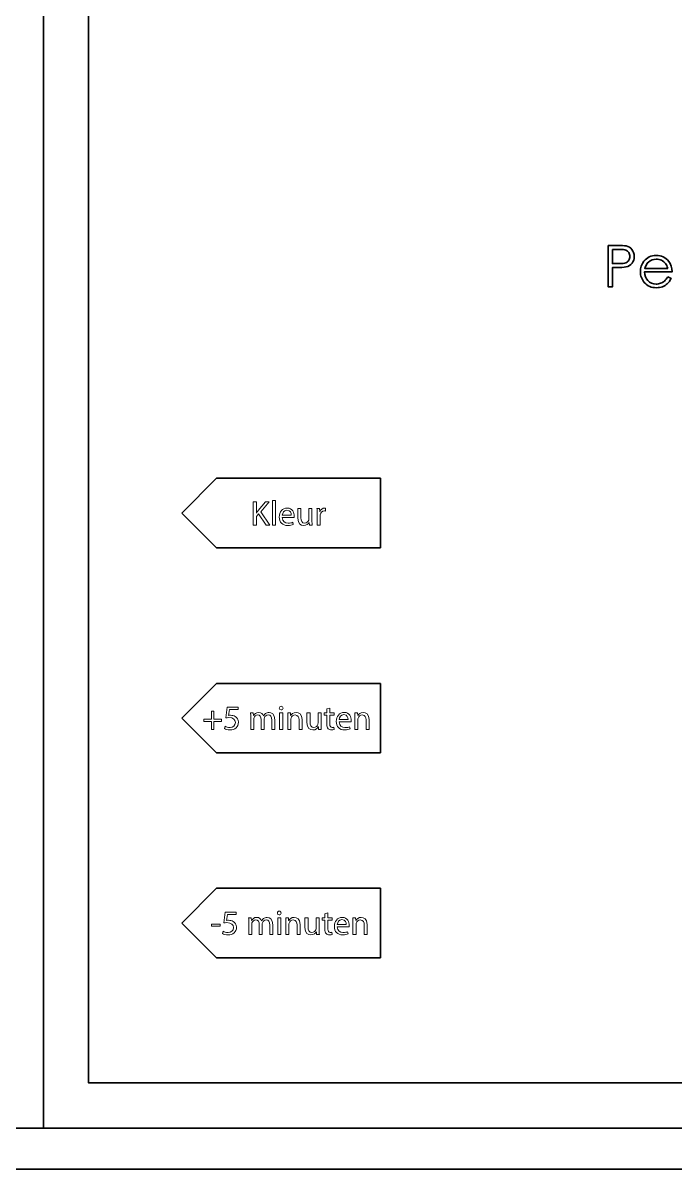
# Model space of a CAD drawing. Header units: inches. Extents: x 0 to 900, y -600 to 85.
# Drawn here: x 302.5 to 382, y -600 to -460.2 of the extents above; entities that cross this region are included whole.
import ezdxf

# ---------------------------------------------------------------- set-up
doc = ezdxf.new("R2010")
doc.units = ezdxf.units.IN
doc.header["$MEASUREMENT"] = 0
for name, color, linetype in [('01_SNIJLIJNEN', 7, 'Continuous'), ('02_GRAVEERLIJNEN', 7, 'Continuous'), ('03_GRAVEERVLAK', 7, 'Continuous'), ('04_WERKBLAD', 7, 'Continuous')]:
    doc.layers.add(name, color=color, linetype=linetype)

msp = doc.modelspace()

# ---------------------------------------------------------------- linework, layer by layer
at = {"layer": '01_SNIJLIJNEN', "color": 7, "lineweight": 35, "true_color": 0xffffff}
msp.add_lwpolyline([(895, -595), (5, -595), (5, -5), (895, -5), (895, -595)], dxfattribs=at)
at = {"layer": '01_SNIJLIJNEN', "color": 5, "lineweight": 35, "true_color": 0x0000ff}
for points in [[(895, -595), (5, -595), (5, -5), (895, -5), (895, -595)], [(305, -305), (305, -595)], [(589.5, -589.5), (310.5, -589.5), (310.5, -310.5), (589.5, -310.5), (589.5, -589.5)]]:
    msp.add_lwpolyline(points, dxfattribs=at)
at = {"layer": '02_GRAVEERLIJNEN', "color": 1, "lineweight": 35, "true_color": 0xff0000}
for points in [[(321.86, -519.98), (326.1, -515.74)], [(326.1, -515.74), (346.1, -515.74)], [(346.1, -515.74), (346.1, -524.23)], [(321.86, -519.98), (326.1, -524.23)], [(326.1, -524.23), (346.1, -524.23)], [(321.86, -544.99), (326.1, -540.75)], [(326.1, -540.75), (346.1, -540.75)], [(346.1, -540.75), (346.1, -549.23)], [(321.86, -544.99), (326.1, -549.23)], [(326.1, -549.23), (346.1, -549.23)], [(321.86, -569.99), (326.1, -565.75)], [(326.1, -565.75), (346.1, -565.75)], [(346.1, -565.75), (346.1, -574.24)], [(321.86, -569.99), (326.1, -574.24)], [(326.1, -574.24), (346.1, -574.24)]]:
    msp.add_lwpolyline(points, dxfattribs=at)
at = {"layer": '03_GRAVEERVLAK', "color": 1, "lineweight": 18, "true_color": 0xff0000}
for points in [[(332.9, -518.46), (333.27, -518.46), (333.27, -521.46), (332.9, -521.46), (332.9, -518.46)], [(325.76, -544.14), (325.76, -545.14), (326.71, -545.14), (326.71, -545.39), (325.76, -545.39), (325.76, -546.39), (325.49, -546.39), (325.49, -545.39), (324.53, -545.39), (324.53, -545.14), (325.49, -545.14), (325.49, -544.14), (325.76, -544.14)], [(333.79, -546.39), (333.79, -544.35), (334.17, -544.35), (334.17, -546.39), (333.79, -546.39)], [(326.52, -570.12), (326.52, -570.39), (325.47, -570.39), (325.47, -570.12), (326.52, -570.12)], [(333.56, -571.4), (333.56, -569.35), (333.93, -569.35), (333.93, -571.4), (333.56, -571.4)]]:
    msp.add_lwpolyline(points, dxfattribs=at)
at = {"layer": '03_GRAVEERVLAK', "color": 1, "lineweight": 35, "true_color": 0xff0000}
for points, knots in [([(373.84, -487.33), (373.84, -487.33), (374.85, -487.33), (374.85, -487.33), (375.43, -487.33), (375.82, -487.35), (376.02, -487.4), (376.31, -487.47), (376.55, -487.62), (376.73, -487.84), (376.92, -488.06), (377.01, -488.34), (377.01, -488.68), (377.01, -489.01), (376.92, -489.29), (376.74, -489.51), (376.56, -489.73), (376.31, -489.88), (376, -489.96), (375.77, -490.01), (375.34, -490.04), (374.71, -490.04), (374.71, -490.04), (374.35, -490.04), (374.35, -490.04), (374.35, -490.04), (374.35, -492.39), (374.35, -492.39), (374.35, -492.39), (373.84, -492.39), (373.84, -492.39), (373.84, -492.39), (373.84, -487.33), (373.84, -487.33)], [0, 0, 0, 0, 1, 1, 1, 2, 2, 2, 3, 3, 3, 4, 4, 4, 5, 5, 5, 6, 6, 6, 7, 7, 7, 8, 8, 8, 9, 9, 9, 10, 10, 10, 11, 11, 11, 11]), ([(374.35, -487.82), (374.35, -487.82), (374.35, -489.54), (374.35, -489.54), (374.35, -489.54), (375.21, -489.55), (375.21, -489.55), (375.55, -489.55), (375.81, -489.52), (375.97, -489.46), (376.13, -489.39), (376.26, -489.29), (376.35, -489.15), (376.44, -489.01), (376.49, -488.85), (376.49, -488.68), (376.49, -488.51), (376.44, -488.35), (376.35, -488.21), (376.26, -488.07), (376.13, -487.97), (375.98, -487.91), (375.83, -487.85), (375.59, -487.82), (375.25, -487.82), (375.25, -487.82), (374.35, -487.82), (374.35, -487.82)], [0, 0, 0, 0, 1, 1, 1, 2, 2, 2, 3, 3, 3, 4, 4, 4, 5, 5, 5, 6, 6, 6, 7, 7, 7, 8, 8, 8, 9, 9, 9, 9]), ([(381.1, -491.15), (381.1, -491.15), (381.51, -491.36), (381.51, -491.36), (381.37, -491.63), (381.22, -491.84), (381.04, -492), (380.87, -492.16), (380.67, -492.28), (380.45, -492.37), (380.23, -492.45), (379.99, -492.49), (379.71, -492.49), (379.1, -492.49), (378.62, -492.29), (378.28, -491.89), (377.93, -491.49), (377.76, -491.04), (377.76, -490.53), (377.76, -490.06), (377.91, -489.63), (378.2, -489.26), (378.57, -488.79), (379.06, -488.55), (379.68, -488.55), (380.32, -488.55), (380.83, -488.79), (381.22, -489.28), (381.49, -489.62), (381.62, -490.05), (381.63, -490.56), (381.63, -490.56), (378.26, -490.56), (378.26, -490.56), (378.27, -490.99), (378.4, -491.35), (378.67, -491.63), (378.94, -491.91), (379.27, -492.05), (379.67, -492.05), (379.86, -492.05), (380.05, -492.01), (380.23, -491.95), (380.41, -491.88), (380.56, -491.79), (380.69, -491.68), (380.81, -491.57), (380.95, -491.4), (381.1, -491.15)], [0, 0, 0, 0, 1, 1, 1, 2, 2, 2, 3, 3, 3, 4, 4, 4, 5, 5, 5, 6, 6, 6, 7, 7, 7, 8, 8, 8, 9, 9, 9, 10, 10, 10, 11, 11, 11, 12, 12, 12, 13, 13, 13, 14, 14, 14, 15, 15, 15, 16, 16, 16, 16]), ([(381.1, -490.14), (381.03, -489.88), (380.94, -489.68), (380.82, -489.52), (380.69, -489.37), (380.53, -489.25), (380.33, -489.15), (380.13, -489.06), (379.91, -489.01), (379.69, -489.01), (379.32, -489.01), (379.01, -489.13), (378.74, -489.37), (378.55, -489.54), (378.4, -489.8), (378.3, -490.14), (378.3, -490.14), (381.1, -490.14), (381.1, -490.14)], [0, 0, 0, 0, 1, 1, 1, 2, 2, 2, 3, 3, 3, 4, 4, 4, 5, 5, 5, 6, 6, 6, 6])]:
    msp.add_open_spline(points, degree=3, knots=knots, dxfattribs=at)
at = {"layer": '03_GRAVEERVLAK', "color": 1, "lineweight": 18, "true_color": 0xff0000}
for points, knots in [([(330.58, -518.61), (330.58, -518.61), (330.95, -518.61), (330.95, -518.61), (330.95, -518.61), (330.95, -519.99), (330.95, -519.99), (330.95, -519.99), (330.96, -519.99), (330.96, -519.99), (331.03, -519.88), (331.11, -519.77), (331.18, -519.68), (331.18, -519.68), (332.05, -518.61), (332.05, -518.61), (332.05, -518.61), (332.51, -518.61), (332.51, -518.61), (332.51, -518.61), (331.48, -519.82), (331.48, -519.82), (331.48, -519.82), (332.59, -521.46), (332.59, -521.46), (332.59, -521.46), (332.16, -521.46), (332.16, -521.46), (332.16, -521.46), (331.22, -520.06), (331.22, -520.06), (331.22, -520.06), (330.95, -520.38), (330.95, -520.38), (330.95, -520.38), (330.95, -521.46), (330.95, -521.46), (330.95, -521.46), (330.58, -521.46), (330.58, -521.46), (330.58, -521.46), (330.58, -518.61), (330.58, -518.61)], [0, 0, 0, 0, 1, 1, 1, 2, 2, 2, 3, 3, 3, 4, 4, 4, 5, 5, 5, 6, 6, 6, 7, 7, 7, 8, 8, 8, 9, 9, 9, 10, 10, 10, 11, 11, 11, 12, 12, 12, 13, 13, 13, 14, 14, 14, 14]), ([(334.11, -520.51), (334.12, -521.01), (334.44, -521.22), (334.81, -521.22), (335.08, -521.22), (335.24, -521.17), (335.38, -521.11), (335.38, -521.11), (335.44, -521.38), (335.44, -521.38), (335.31, -521.44), (335.08, -521.51), (334.76, -521.51), (334.13, -521.51), (333.75, -521.09), (333.75, -520.47), (333.75, -519.85), (334.12, -519.37), (334.71, -519.37), (335.38, -519.37), (335.56, -519.96), (335.56, -520.33), (335.56, -520.41), (335.55, -520.47), (335.55, -520.51), (335.55, -520.51), (334.11, -520.51), (334.11, -520.51)], [0, 0, 0, 0, 1, 1, 1, 2, 2, 2, 3, 3, 3, 4, 4, 4, 5, 5, 5, 6, 6, 6, 7, 7, 7, 8, 8, 8, 9, 9, 9, 9]), ([(335.2, -520.24), (335.2, -520), (335.1, -519.63), (334.68, -519.63), (334.31, -519.63), (334.14, -519.98), (334.11, -520.24), (334.11, -520.24), (335.2, -520.24), (335.2, -520.24)], [0, 0, 0, 0, 1, 1, 1, 2, 2, 2, 3, 3, 3, 3]), ([(337.73, -520.9), (337.73, -521.12), (337.74, -521.3), (337.75, -521.46), (337.75, -521.46), (337.42, -521.46), (337.42, -521.46), (337.42, -521.46), (337.4, -521.13), (337.4, -521.13), (337.4, -521.13), (337.39, -521.13), (337.39, -521.13), (337.29, -521.29), (337.08, -521.51), (336.71, -521.51), (336.39, -521.51), (336.01, -521.33), (336.01, -520.61), (336.01, -520.61), (336.01, -519.41), (336.01, -519.41), (336.01, -519.41), (336.38, -519.41), (336.38, -519.41), (336.38, -519.41), (336.38, -520.55), (336.38, -520.55), (336.38, -520.94), (336.5, -521.2), (336.84, -521.2), (337.09, -521.2), (337.26, -521.03), (337.33, -520.86), (337.35, -520.81), (337.36, -520.74), (337.36, -520.67), (337.36, -520.67), (337.36, -519.41), (337.36, -519.41), (337.36, -519.41), (337.73, -519.41), (337.73, -519.41), (337.73, -519.41), (337.73, -520.9), (337.73, -520.9)], [0, 0, 0, 0, 1, 1, 1, 2, 2, 2, 3, 3, 3, 4, 4, 4, 5, 5, 5, 6, 6, 6, 7, 7, 7, 8, 8, 8, 9, 9, 9, 10, 10, 10, 11, 11, 11, 12, 12, 12, 13, 13, 13, 14, 14, 14, 15, 15, 15, 15]), ([(338.35, -520.05), (338.35, -519.81), (338.35, -519.61), (338.34, -519.41), (338.34, -519.41), (338.66, -519.41), (338.66, -519.41), (338.66, -519.41), (338.68, -519.82), (338.68, -519.82), (338.68, -519.82), (338.69, -519.82), (338.69, -519.82), (338.78, -519.54), (339.01, -519.37), (339.26, -519.37), (339.3, -519.37), (339.33, -519.37), (339.36, -519.38), (339.36, -519.38), (339.36, -519.73), (339.36, -519.73), (339.33, -519.72), (339.29, -519.72), (339.24, -519.72), (338.98, -519.72), (338.79, -519.92), (338.74, -520.2), (338.73, -520.25), (338.72, -520.31), (338.72, -520.37), (338.72, -520.37), (338.72, -521.46), (338.72, -521.46), (338.72, -521.46), (338.35, -521.46), (338.35, -521.46), (338.35, -521.46), (338.35, -520.05), (338.35, -520.05)], [0, 0, 0, 0, 1, 1, 1, 2, 2, 2, 3, 3, 3, 4, 4, 4, 5, 5, 5, 6, 6, 6, 7, 7, 7, 8, 8, 8, 9, 9, 9, 10, 10, 10, 11, 11, 11, 12, 12, 12, 13, 13, 13, 13]), ([(328.72, -543.96), (328.72, -543.96), (327.67, -543.96), (327.67, -543.96), (327.67, -543.96), (327.56, -544.66), (327.56, -544.66), (327.62, -544.65), (327.68, -544.65), (327.79, -544.65), (328, -544.65), (328.21, -544.69), (328.38, -544.79), (328.59, -544.92), (328.77, -545.15), (328.77, -545.5), (328.77, -546.04), (328.34, -546.44), (327.75, -546.44), (327.45, -546.44), (327.19, -546.36), (327.06, -546.27), (327.06, -546.27), (327.16, -545.99), (327.16, -545.99), (327.27, -546.05), (327.49, -546.14), (327.74, -546.14), (328.09, -546.14), (328.39, -545.91), (328.39, -545.54), (328.39, -545.19), (328.15, -544.93), (327.6, -544.93), (327.45, -544.93), (327.32, -544.95), (327.22, -544.96), (327.22, -544.96), (327.4, -543.64), (327.4, -543.64), (327.4, -543.64), (328.72, -543.64), (328.72, -543.64), (328.72, -543.64), (328.72, -543.96), (328.72, -543.96)], [0, 0, 0, 0, 1, 1, 1, 2, 2, 2, 3, 3, 3, 4, 4, 4, 5, 5, 5, 6, 6, 6, 7, 7, 7, 8, 8, 8, 9, 9, 9, 10, 10, 10, 11, 11, 11, 12, 12, 12, 13, 13, 13, 14, 14, 14, 15, 15, 15, 15]), ([(334.21, -543.77), (334.21, -543.9), (334.12, -544), (333.97, -544), (333.84, -544), (333.75, -543.9), (333.75, -543.77), (333.75, -543.64), (333.84, -543.54), (333.98, -543.54), (334.12, -543.54), (334.21, -543.64), (334.21, -543.77)], [0, 0, 0, 0, 1, 1, 1, 2, 2, 2, 3, 3, 3, 4, 4, 4, 4]), ([(339.91, -543.76), (339.91, -543.76), (339.91, -544.35), (339.91, -544.35), (339.91, -544.35), (340.45, -544.35), (340.45, -544.35), (340.45, -544.35), (340.45, -544.63), (340.45, -544.63), (340.45, -544.63), (339.91, -544.63), (339.91, -544.63), (339.91, -544.63), (339.91, -545.73), (339.91, -545.73), (339.91, -545.99), (339.99, -546.13), (340.19, -546.13), (340.29, -546.13), (340.36, -546.12), (340.41, -546.11), (340.41, -546.11), (340.43, -546.38), (340.43, -546.38), (340.35, -546.41), (340.24, -546.44), (340.1, -546.44), (339.92, -546.44), (339.78, -546.38), (339.69, -546.28), (339.59, -546.17), (339.55, -545.99), (339.55, -545.75), (339.55, -545.75), (339.55, -544.63), (339.55, -544.63), (339.55, -544.63), (339.23, -544.63), (339.23, -544.63), (339.23, -544.63), (339.23, -544.35), (339.23, -544.35), (339.23, -544.35), (339.55, -544.35), (339.55, -544.35), (339.55, -544.35), (339.55, -543.85), (339.55, -543.85), (339.55, -543.85), (339.91, -543.76), (339.91, -543.76)], [0, 0, 0, 0, 1, 1, 1, 2, 2, 2, 3, 3, 3, 4, 4, 4, 5, 5, 5, 6, 6, 6, 7, 7, 7, 8, 8, 8, 9, 9, 9, 10, 10, 10, 11, 11, 11, 12, 12, 12, 13, 13, 13, 14, 14, 14, 15, 15, 15, 16, 16, 16, 17, 17, 17, 17]), ([(330.26, -544.9), (330.26, -544.69), (330.26, -544.51), (330.25, -544.35), (330.25, -544.35), (330.57, -544.35), (330.57, -544.35), (330.57, -544.35), (330.59, -544.68), (330.59, -544.68), (330.59, -544.68), (330.6, -544.68), (330.6, -544.68), (330.71, -544.48), (330.91, -544.3), (331.24, -544.3), (331.52, -544.3), (331.73, -544.47), (331.82, -544.71), (331.82, -544.71), (331.83, -544.71), (331.83, -544.71), (331.9, -544.6), (331.98, -544.51), (332.06, -544.44), (332.18, -544.35), (332.32, -544.3), (332.51, -544.3), (332.78, -544.3), (333.19, -544.48), (333.19, -545.19), (333.19, -545.19), (333.19, -546.39), (333.19, -546.39), (333.19, -546.39), (332.82, -546.39), (332.82, -546.39), (332.82, -546.39), (332.82, -545.23), (332.82, -545.23), (332.82, -544.84), (332.68, -544.6), (332.38, -544.6), (332.17, -544.6), (332, -544.76), (331.94, -544.94), (331.92, -544.99), (331.91, -545.06), (331.91, -545.13), (331.91, -545.13), (331.91, -546.39), (331.91, -546.39), (331.91, -546.39), (331.54, -546.39), (331.54, -546.39), (331.54, -546.39), (331.54, -545.17), (331.54, -545.17), (331.54, -544.84), (331.4, -544.6), (331.12, -544.6), (330.88, -544.6), (330.71, -544.79), (330.66, -544.98), (330.63, -545.03), (330.63, -545.09), (330.63, -545.16), (330.63, -545.16), (330.63, -546.39), (330.63, -546.39), (330.63, -546.39), (330.26, -546.39), (330.26, -546.39), (330.26, -546.39), (330.26, -544.9), (330.26, -544.9)], [0, 0, 0, 0, 1, 1, 1, 2, 2, 2, 3, 3, 3, 4, 4, 4, 5, 5, 5, 6, 6, 6, 7, 7, 7, 8, 8, 8, 9, 9, 9, 10, 10, 10, 11, 11, 11, 12, 12, 12, 13, 13, 13, 14, 14, 14, 15, 15, 15, 16, 16, 16, 17, 17, 17, 18, 18, 18, 19, 19, 19, 20, 20, 20, 21, 21, 21, 22, 22, 22, 23, 23, 23, 24, 24, 24, 25, 25, 25, 25]), ([(334.78, -544.9), (334.78, -544.69), (334.78, -544.51), (334.77, -544.35), (334.77, -544.35), (335.1, -544.35), (335.1, -544.35), (335.1, -544.35), (335.12, -544.68), (335.12, -544.68), (335.12, -544.68), (335.13, -544.68), (335.13, -544.68), (335.23, -544.49), (335.46, -544.3), (335.8, -544.3), (336.09, -544.3), (336.53, -544.47), (336.53, -545.17), (336.53, -545.17), (336.53, -546.39), (336.53, -546.39), (336.53, -546.39), (336.15, -546.39), (336.15, -546.39), (336.15, -546.39), (336.15, -545.21), (336.15, -545.21), (336.15, -544.88), (336.03, -544.61), (335.68, -544.61), (335.44, -544.61), (335.24, -544.78), (335.18, -544.99), (335.16, -545.03), (335.16, -545.1), (335.16, -545.16), (335.16, -545.16), (335.16, -546.39), (335.16, -546.39), (335.16, -546.39), (334.78, -546.39), (334.78, -546.39), (334.78, -546.39), (334.78, -544.9), (334.78, -544.9)], [0, 0, 0, 0, 1, 1, 1, 2, 2, 2, 3, 3, 3, 4, 4, 4, 5, 5, 5, 6, 6, 6, 7, 7, 7, 8, 8, 8, 9, 9, 9, 10, 10, 10, 11, 11, 11, 12, 12, 12, 13, 13, 13, 14, 14, 14, 15, 15, 15, 15]), ([(338.85, -545.83), (338.85, -546.05), (338.85, -546.23), (338.86, -546.39), (338.86, -546.39), (338.53, -546.39), (338.53, -546.39), (338.53, -546.39), (338.51, -546.06), (338.51, -546.06), (338.51, -546.06), (338.5, -546.06), (338.5, -546.06), (338.41, -546.22), (338.19, -546.44), (337.83, -546.44), (337.51, -546.44), (337.12, -546.26), (337.12, -545.54), (337.12, -545.54), (337.12, -544.35), (337.12, -544.35), (337.12, -544.35), (337.49, -544.35), (337.49, -544.35), (337.49, -544.35), (337.49, -545.48), (337.49, -545.48), (337.49, -545.87), (337.61, -546.13), (337.95, -546.13), (338.2, -546.13), (338.37, -545.96), (338.44, -545.79), (338.46, -545.74), (338.47, -545.67), (338.47, -545.6), (338.47, -545.6), (338.47, -544.35), (338.47, -544.35), (338.47, -544.35), (338.85, -544.35), (338.85, -544.35), (338.85, -544.35), (338.85, -545.83), (338.85, -545.83)], [0, 0, 0, 0, 1, 1, 1, 2, 2, 2, 3, 3, 3, 4, 4, 4, 5, 5, 5, 6, 6, 6, 7, 7, 7, 8, 8, 8, 9, 9, 9, 10, 10, 10, 11, 11, 11, 12, 12, 12, 13, 13, 13, 14, 14, 14, 15, 15, 15, 15]), ([(341.05, -545.44), (341.06, -545.94), (341.38, -546.15), (341.75, -546.15), (342.02, -546.15), (342.18, -546.1), (342.32, -546.04), (342.32, -546.04), (342.38, -546.31), (342.38, -546.31), (342.25, -546.37), (342.03, -546.44), (341.7, -546.44), (341.07, -546.44), (340.69, -546.02), (340.69, -545.4), (340.69, -544.79), (341.06, -544.3), (341.65, -544.3), (342.32, -544.3), (342.5, -544.89), (342.5, -545.26), (342.5, -545.34), (342.49, -545.4), (342.49, -545.44), (342.49, -545.44), (341.05, -545.44), (341.05, -545.44)], [0, 0, 0, 0, 1, 1, 1, 2, 2, 2, 3, 3, 3, 4, 4, 4, 5, 5, 5, 6, 6, 6, 7, 7, 7, 8, 8, 8, 9, 9, 9, 9]), ([(342.14, -545.17), (342.14, -544.93), (342.04, -544.57), (341.62, -544.57), (341.25, -544.57), (341.08, -544.91), (341.05, -545.17), (341.05, -545.17), (342.14, -545.17), (342.14, -545.17)], [0, 0, 0, 0, 1, 1, 1, 2, 2, 2, 3, 3, 3, 3]), ([(342.96, -544.9), (342.96, -544.69), (342.96, -544.51), (342.95, -544.35), (342.95, -544.35), (343.28, -544.35), (343.28, -544.35), (343.28, -544.35), (343.3, -544.68), (343.3, -544.68), (343.3, -544.68), (343.3, -544.68), (343.3, -544.68), (343.41, -544.49), (343.64, -544.3), (343.98, -544.3), (344.27, -544.3), (344.71, -544.47), (344.71, -545.17), (344.71, -545.17), (344.71, -546.39), (344.71, -546.39), (344.71, -546.39), (344.33, -546.39), (344.33, -546.39), (344.33, -546.39), (344.33, -545.21), (344.33, -545.21), (344.33, -544.88), (344.21, -544.61), (343.86, -544.61), (343.61, -544.61), (343.42, -544.78), (343.36, -544.99), (343.34, -545.03), (343.33, -545.1), (343.33, -545.16), (343.33, -545.16), (343.33, -546.39), (343.33, -546.39), (343.33, -546.39), (342.96, -546.39), (342.96, -546.39), (342.96, -546.39), (342.96, -544.9), (342.96, -544.9)], [0, 0, 0, 0, 1, 1, 1, 2, 2, 2, 3, 3, 3, 4, 4, 4, 5, 5, 5, 6, 6, 6, 7, 7, 7, 8, 8, 8, 9, 9, 9, 10, 10, 10, 11, 11, 11, 12, 12, 12, 13, 13, 13, 14, 14, 14, 15, 15, 15, 15]), ([(328.48, -568.96), (328.48, -568.96), (327.43, -568.96), (327.43, -568.96), (327.43, -568.96), (327.32, -569.67), (327.32, -569.67), (327.39, -569.66), (327.45, -569.65), (327.55, -569.65), (327.76, -569.65), (327.97, -569.7), (328.14, -569.8), (328.36, -569.92), (328.53, -570.16), (328.53, -570.51), (328.53, -571.04), (328.11, -571.44), (327.51, -571.44), (327.21, -571.44), (326.96, -571.36), (326.82, -571.28), (326.82, -571.28), (326.92, -570.99), (326.92, -570.99), (327.03, -571.06), (327.26, -571.14), (327.51, -571.14), (327.86, -571.14), (328.16, -570.92), (328.16, -570.55), (328.15, -570.19), (327.92, -569.94), (327.37, -569.94), (327.21, -569.94), (327.09, -569.96), (326.99, -569.97), (326.99, -569.97), (327.16, -568.65), (327.16, -568.65), (327.16, -568.65), (328.48, -568.65), (328.48, -568.65), (328.48, -568.65), (328.48, -568.96), (328.48, -568.96)], [0, 0, 0, 0, 1, 1, 1, 2, 2, 2, 3, 3, 3, 4, 4, 4, 5, 5, 5, 6, 6, 6, 7, 7, 7, 8, 8, 8, 9, 9, 9, 10, 10, 10, 11, 11, 11, 12, 12, 12, 13, 13, 13, 14, 14, 14, 15, 15, 15, 15]), ([(333.97, -568.77), (333.97, -568.9), (333.88, -569), (333.73, -569), (333.6, -569), (333.51, -568.9), (333.51, -568.77), (333.51, -568.64), (333.61, -568.54), (333.74, -568.54), (333.88, -568.54), (333.97, -568.64), (333.97, -568.77)], [0, 0, 0, 0, 1, 1, 1, 2, 2, 2, 3, 3, 3, 4, 4, 4, 4]), ([(339.68, -568.76), (339.68, -568.76), (339.68, -569.35), (339.68, -569.35), (339.68, -569.35), (340.21, -569.35), (340.21, -569.35), (340.21, -569.35), (340.21, -569.63), (340.21, -569.63), (340.21, -569.63), (339.68, -569.63), (339.68, -569.63), (339.68, -569.63), (339.68, -570.74), (339.68, -570.74), (339.68, -570.99), (339.75, -571.14), (339.96, -571.14), (340.05, -571.14), (340.12, -571.12), (340.17, -571.11), (340.17, -571.11), (340.19, -571.39), (340.19, -571.39), (340.12, -571.42), (340, -571.44), (339.86, -571.44), (339.68, -571.44), (339.54, -571.39), (339.46, -571.28), (339.35, -571.17), (339.31, -570.99), (339.31, -570.75), (339.31, -570.75), (339.31, -569.63), (339.31, -569.63), (339.31, -569.63), (338.99, -569.63), (338.99, -569.63), (338.99, -569.63), (338.99, -569.35), (338.99, -569.35), (338.99, -569.35), (339.31, -569.35), (339.31, -569.35), (339.31, -569.35), (339.31, -568.86), (339.31, -568.86), (339.31, -568.86), (339.68, -568.76), (339.68, -568.76)], [0, 0, 0, 0, 1, 1, 1, 2, 2, 2, 3, 3, 3, 4, 4, 4, 5, 5, 5, 6, 6, 6, 7, 7, 7, 8, 8, 8, 9, 9, 9, 10, 10, 10, 11, 11, 11, 12, 12, 12, 13, 13, 13, 14, 14, 14, 15, 15, 15, 16, 16, 16, 17, 17, 17, 17]), ([(330.02, -569.9), (330.02, -569.69), (330.02, -569.52), (330.01, -569.35), (330.01, -569.35), (330.33, -569.35), (330.33, -569.35), (330.33, -569.35), (330.35, -569.68), (330.35, -569.68), (330.35, -569.68), (330.36, -569.68), (330.36, -569.68), (330.48, -569.49), (330.67, -569.3), (331.01, -569.3), (331.29, -569.3), (331.5, -569.47), (331.59, -569.71), (331.59, -569.71), (331.59, -569.71), (331.59, -569.71), (331.66, -569.6), (331.74, -569.51), (331.82, -569.45), (331.95, -569.35), (332.08, -569.3), (332.28, -569.3), (332.55, -569.3), (332.95, -569.48), (332.95, -570.19), (332.95, -570.19), (332.95, -571.4), (332.95, -571.4), (332.95, -571.4), (332.58, -571.4), (332.58, -571.4), (332.58, -571.4), (332.58, -570.24), (332.58, -570.24), (332.58, -569.85), (332.44, -569.61), (332.14, -569.61), (331.93, -569.61), (331.76, -569.76), (331.7, -569.95), (331.68, -570), (331.67, -570.07), (331.67, -570.13), (331.67, -570.13), (331.67, -571.4), (331.67, -571.4), (331.67, -571.4), (331.31, -571.4), (331.31, -571.4), (331.31, -571.4), (331.31, -570.17), (331.31, -570.17), (331.31, -569.85), (331.16, -569.61), (330.88, -569.61), (330.65, -569.61), (330.48, -569.79), (330.42, -569.98), (330.4, -570.04), (330.39, -570.1), (330.39, -570.16), (330.39, -570.16), (330.39, -571.4), (330.39, -571.4), (330.39, -571.4), (330.02, -571.4), (330.02, -571.4), (330.02, -571.4), (330.02, -569.9), (330.02, -569.9)], [0, 0, 0, 0, 1, 1, 1, 2, 2, 2, 3, 3, 3, 4, 4, 4, 5, 5, 5, 6, 6, 6, 7, 7, 7, 8, 8, 8, 9, 9, 9, 10, 10, 10, 11, 11, 11, 12, 12, 12, 13, 13, 13, 14, 14, 14, 15, 15, 15, 16, 16, 16, 17, 17, 17, 18, 18, 18, 19, 19, 19, 20, 20, 20, 21, 21, 21, 22, 22, 22, 23, 23, 23, 24, 24, 24, 25, 25, 25, 25]), ([(334.55, -569.9), (334.55, -569.69), (334.54, -569.52), (334.53, -569.35), (334.53, -569.35), (334.86, -569.35), (334.86, -569.35), (334.86, -569.35), (334.88, -569.69), (334.88, -569.69), (334.88, -569.69), (334.89, -569.69), (334.89, -569.69), (334.99, -569.49), (335.23, -569.3), (335.57, -569.3), (335.85, -569.3), (336.29, -569.47), (336.29, -570.17), (336.29, -570.17), (336.29, -571.4), (336.29, -571.4), (336.29, -571.4), (335.92, -571.4), (335.92, -571.4), (335.92, -571.4), (335.92, -570.22), (335.92, -570.22), (335.92, -569.89), (335.79, -569.61), (335.44, -569.61), (335.2, -569.61), (335.01, -569.79), (334.94, -569.99), (334.93, -570.04), (334.92, -570.1), (334.92, -570.17), (334.92, -570.17), (334.92, -571.4), (334.92, -571.4), (334.92, -571.4), (334.55, -571.4), (334.55, -571.4), (334.55, -571.4), (334.55, -569.9), (334.55, -569.9)], [0, 0, 0, 0, 1, 1, 1, 2, 2, 2, 3, 3, 3, 4, 4, 4, 5, 5, 5, 6, 6, 6, 7, 7, 7, 8, 8, 8, 9, 9, 9, 10, 10, 10, 11, 11, 11, 12, 12, 12, 13, 13, 13, 14, 14, 14, 15, 15, 15, 15]), ([(338.61, -570.84), (338.61, -571.05), (338.61, -571.24), (338.63, -571.4), (338.63, -571.4), (338.3, -571.4), (338.3, -571.4), (338.3, -571.4), (338.27, -571.06), (338.27, -571.06), (338.27, -571.06), (338.27, -571.06), (338.27, -571.06), (338.17, -571.23), (337.95, -571.44), (337.59, -571.44), (337.27, -571.44), (336.88, -571.27), (336.88, -570.55), (336.88, -570.55), (336.88, -569.35), (336.88, -569.35), (336.88, -569.35), (337.25, -569.35), (337.25, -569.35), (337.25, -569.35), (337.25, -570.48), (337.25, -570.48), (337.25, -570.87), (337.37, -571.14), (337.71, -571.14), (337.96, -571.14), (338.13, -570.96), (338.2, -570.8), (338.22, -570.74), (338.24, -570.67), (338.24, -570.61), (338.24, -570.61), (338.24, -569.35), (338.24, -569.35), (338.24, -569.35), (338.61, -569.35), (338.61, -569.35), (338.61, -569.35), (338.61, -570.84), (338.61, -570.84)], [0, 0, 0, 0, 1, 1, 1, 2, 2, 2, 3, 3, 3, 4, 4, 4, 5, 5, 5, 6, 6, 6, 7, 7, 7, 8, 8, 8, 9, 9, 9, 10, 10, 10, 11, 11, 11, 12, 12, 12, 13, 13, 13, 14, 14, 14, 15, 15, 15, 15]), ([(340.81, -570.44), (340.82, -570.95), (341.14, -571.15), (341.51, -571.15), (341.78, -571.15), (341.94, -571.11), (342.08, -571.05), (342.08, -571.05), (342.14, -571.31), (342.14, -571.31), (342.01, -571.37), (341.79, -571.44), (341.46, -571.44), (340.83, -571.44), (340.46, -571.03), (340.46, -570.41), (340.46, -569.79), (340.82, -569.3), (341.42, -569.3), (342.08, -569.3), (342.26, -569.89), (342.26, -570.27), (342.26, -570.34), (342.25, -570.4), (342.25, -570.44), (342.25, -570.44), (340.81, -570.44), (340.81, -570.44)], [0, 0, 0, 0, 1, 1, 1, 2, 2, 2, 3, 3, 3, 4, 4, 4, 5, 5, 5, 6, 6, 6, 7, 7, 7, 8, 8, 8, 9, 9, 9, 9]), ([(341.9, -570.17), (341.91, -569.94), (341.81, -569.57), (341.39, -569.57), (341.01, -569.57), (340.84, -569.92), (340.82, -570.17), (340.82, -570.17), (341.9, -570.17), (341.9, -570.17)], [0, 0, 0, 0, 1, 1, 1, 2, 2, 2, 3, 3, 3, 3]), ([(342.72, -569.9), (342.72, -569.69), (342.72, -569.52), (342.71, -569.35), (342.71, -569.35), (343.04, -569.35), (343.04, -569.35), (343.04, -569.35), (343.06, -569.69), (343.06, -569.69), (343.06, -569.69), (343.07, -569.69), (343.07, -569.69), (343.17, -569.49), (343.41, -569.3), (343.74, -569.3), (344.03, -569.3), (344.47, -569.47), (344.47, -570.17), (344.47, -570.17), (344.47, -571.4), (344.47, -571.4), (344.47, -571.4), (344.1, -571.4), (344.1, -571.4), (344.1, -571.4), (344.1, -570.22), (344.1, -570.22), (344.1, -569.89), (343.97, -569.61), (343.62, -569.61), (343.38, -569.61), (343.19, -569.79), (343.12, -569.99), (343.11, -570.04), (343.1, -570.1), (343.1, -570.17), (343.1, -570.17), (343.1, -571.4), (343.1, -571.4), (343.1, -571.4), (342.72, -571.4), (342.72, -571.4), (342.72, -571.4), (342.72, -569.9), (342.72, -569.9)], [0, 0, 0, 0, 1, 1, 1, 2, 2, 2, 3, 3, 3, 4, 4, 4, 5, 5, 5, 6, 6, 6, 7, 7, 7, 8, 8, 8, 9, 9, 9, 10, 10, 10, 11, 11, 11, 12, 12, 12, 13, 13, 13, 14, 14, 14, 15, 15, 15, 15])]:
    msp.add_open_spline(points, degree=3, knots=knots, dxfattribs=at)
at = {"layer": '04_WERKBLAD', "color": 2, "lineweight": 35, "true_color": 0xffff00}
msp.add_lwpolyline([(0, 0), (900, 0), (900, -600), (0, -600), (0, 0)], dxfattribs=at)

doc.saveas('drawing.dxf')
